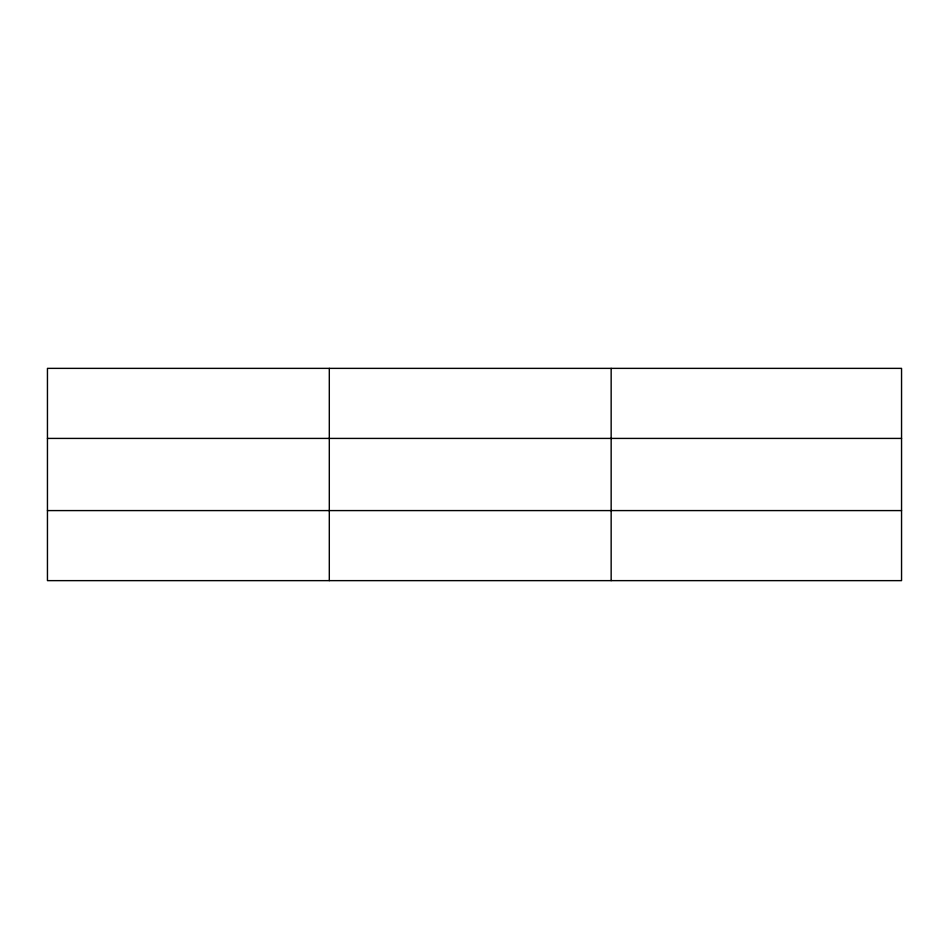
<?xml version="1.0" encoding="UTF-8"?>
<svg xmlns="http://www.w3.org/2000/svg" width="949" height="949" viewBox="0 0 949 949"><rect width="100%" height="100%" fill="white"/><g stroke="black" fill="none" stroke-linecap="round" stroke-linejoin="round"><path stroke-width="1.42" d="M329.303 368.366L329.303 580.634M611.156 368.366L611.156 580.634M901.55 510.586L901.55 580.634L47.45 580.634L47.45 368.366L901.55 368.366L901.55 510.586L47.45 510.586M47.45 438.414L901.55 438.414"/></g></svg>
